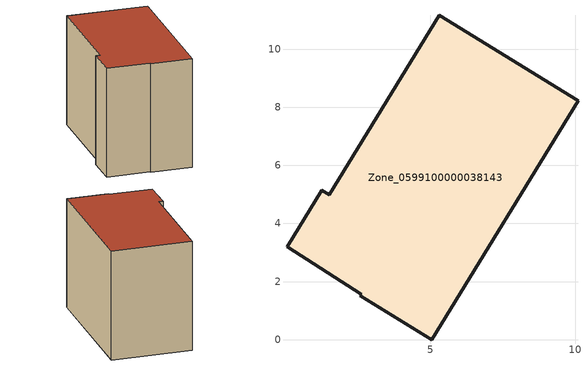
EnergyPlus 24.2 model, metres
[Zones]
Zone_0599100000038143
 floor ground (C_G): 10.09,8.23 5.05,0 2.58,1.51 2.61,1.56 0.06,3.19 1.25,5.15 1.51,4.99 5.3,11.17 z0
 wall outside (C_F): 1.51,4.99 1.25,5.15 0.06,3.19 2.61,1.56 2.58,1.51 5.05,0 10.09,8.23 5.3,11.17 1.51,4.99 z0:7.78
 roof outside (C_R): 2.58,1.51 5.05,0 10.09,8.23 5.3,11.17 1.51,4.99 1.25,5.15 0.06,3.19 2.61,1.56 z7.78
[BUILDING]
Pand.0599100000038143: North Axis=0; Terrain=City; Loads Convergence Tolerance Value=0.04; Temperature Convergence Tolerance Value=0.4; Solar Distribution=FullExterior; Maximum Number of Warmup Days=25; Minimum Number of Warmup Days=1
[Site:Location]
Rotterdam.The.Hague.AP_ZH_NLD Design_Conditions: Latitude=51.96; Longitude=4.45; Time Zone=1; Elevation=-4.5
[SITE:GROUNDTEMPERATURE:BUILDINGSURFACE]
18, 18, 18, 18, 18, 18, 18, 18, 18, 18, 18, 18
[MATERIAL] Thermal Absorptance=0.9; Solar Absorptance=0.7; Visible Absorptance=0.7
Name | Roughness | Thickness | Conductivity | Density | Specific Heat
G.TI.1975-1991 | MediumSmooth | 0.15 | 0.288461 | 540 | 1210
F.TI.1975-1991 | Rough | 0.3 | 0.230769 | 1920 | 840
R.TI.1975-1991 | MediumRough | 0.2 | 0.153846 | 1500 | 1000
[CONSTRUCTION]
C_G: G.TI.1975-1991
C_F: F.TI.1975-1991
C_R: R.TI.1975-1991
[ZONE]
Zone_0599100000038143: Type=1; Multiplier=1; Ceiling Height=Autocalculate; Volume=Autocalculate; Floor Area=autocalculate; Part of Total Floor Area=Yes
[ZONEINFILTRATION:DESIGNFLOWRATE]
Infil_Zone_0599100000038143: Zone or ZoneList or Space or SpaceList=Zone_0599100000038143; Schedule=AlwaysOn; Design Flow Rate Calculation Method=Flow/Area; Flow Rate per Floor Area=0.003; Constant Term Coefficient=1; Temperature Term Coefficient=0; Velocity Term Coefficient=0; Velocity Squared Term Coefficient=0
[HVACTEMPLATE:ZONE:IDEALLOADSAIRSYSTEM]
Zone_0599100000038143: Maximum Heating Supply Air Temperature=50; Minimum Cooling Supply Air Temperature=13; Maximum Heating Supply Air Humidity Ratio=0.0156; Minimum Cooling Supply Air Humidity Ratio=0.0077; Heating Limit=NoLimit; Cooling Limit=NoLimit; Dehumidification Control Type=ConstantSensibleHeatRatio; Cooling Sensible Heat Ratio=0.7; Dehumidification Setpoint=60; Humidification Control Type=None; Humidification Setpoint=30; Outdoor Air Method=None; Outdoor Air Flow Rate per Person=0.00944; Outdoor Air Flow Rate per Zone Floor Area=0; Outdoor Air Flow Rate per Zone=0; Demand Controlled Ventilation Type=None; Outdoor Air Economizer Type=NoEconomizer; Heat Recovery Type=None; Sensible Heat Recovery Effectiveness=0.7; Latent Heat Recovery Effectiveness=0.65
[ZONECONTROL:THERMOSTAT]
ThermostatControl_Zone_0599100000038143: Zone or ZoneList=Zone_0599100000038143; Control Type Schedule=DualSetpointControlType; Control 1=Thermostat_Zone_0599100000038143; Temperature Difference Between Cutout And Setpoint=0
[THERMOSTATSETPOINT:DUALSETPOINT]
Thermostat_Zone_0599100000038143: Heating Setpoint Temperature Schedule=HeatingSetpoint_Zone_0599100000038143; Cooling Setpoint Temperature Schedule=CoolingSetpoint_Zone_0599100000038143
[SCHEDULE:COMPACT]
HeatingSetpoint_Zone_0599100000038143: Through: 12/31, For: AllDays, Until: 24:00, 21
CoolingSetpoint_Zone_0599100000038143: Through: 12/31, For: AllDays, Until: 24:00, 24
DualSetpointControlType: Through: 12/31, For: AllDays, Until: 24:00, 4
AlwaysOn: Through: 12/31, For: AllDays, Until: 24:00, 1
